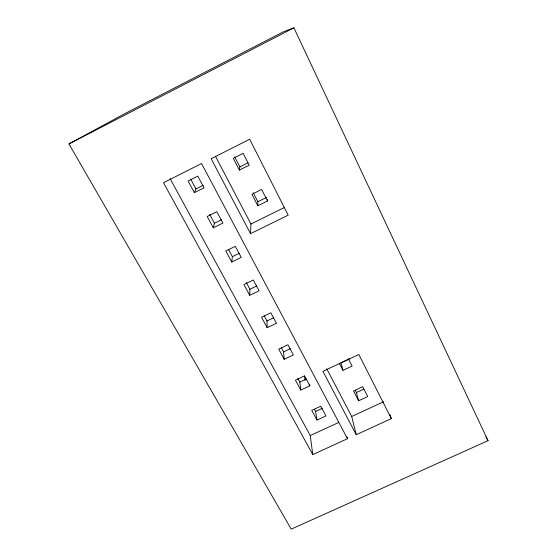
<?xml version="1.0" encoding="UTF-8"?>
<svg xmlns="http://www.w3.org/2000/svg" width="557" height="557" viewBox="0 0 557 557"><rect width="100%" height="100%" fill="white"/><g stroke="black" fill="none" stroke-linecap="round" stroke-linejoin="round"><path stroke-width="0.84" d="M267.437 199.406L267.527 200.986L257.835 205.777L257.856 201.725L253.219 192.75M249.696 295.301L243.917 284.578L253.31 280.018L259.061 290.775L249.696 295.301L249.905 289.243L246.278 282.496M250.539 233.655L211.138 158.696L249.689 139.257L288.178 215.155L250.539 233.655L250.942 224.005L215.587 156.475M231.747 262.006L225.808 250.991L235.312 246.333L241.216 257.383L231.747 262.006L232.394 256.673L228.53 249.494M239.392 170.108L233.286 158.299L243.124 153.356L249.188 165.199L239.392 170.108L239.872 166.891L234.713 156.9M213.31 227.806L207.204 216.485L216.812 211.716L222.884 223.072L213.31 227.806L214.41 223.239L209.655 214.389M194.358 192.652L204.036 187.806L197.798 176.137L188.085 181.018L194.358 192.652L195.946 188.9L203.214 185.258M68.95 143.929L124.315 113.913L283.36 31.819L293.915 27.85L488.05 440.678L291.214 529.15L68.95 143.929L293.915 27.85M239.872 166.891L247.956 162.839M214.41 223.239L221.421 219.771M257.856 201.725L266.573 197.408M250.942 224.005L284.355 207.538M232.394 256.673L239.322 253.282M249.905 289.243L256.763 285.922M267.172 327.718L261.546 317.274L270.841 312.818L276.432 323.29L267.172 327.718L266.97 320.978L273.752 317.727M284.195 359.293L278.716 349.121L287.906 344.762L293.358 354.962L284.195 359.293L283.604 351.906L290.315 348.724M309.615 384.246L309.852 385.827L300.787 390.067L299.819 382.06L306.461 378.948M349.197 358.924L340.995 362.767L342.938 370.363L352.108 366.074L348.417 358.875M316.954 420.055L311.746 410.391L320.748 406.213L325.922 415.905L316.954 420.055L315.631 411.47L322.204 408.427M358.659 400.768L353.598 390.972L362.698 386.746L367.731 396.577L358.659 400.768L356.383 392.581L363.763 389.155M347.115 437.036L347.491 438.707L312.769 454.616L310.27 435.56L338.649 422.484M389.942 414.624L391.348 418.62L356.222 434.711L351.697 416.469L383.613 401.764M485.892 436.918L488.05 440.678M312.769 454.616L163.493 182.717L201.557 163.528L347.491 438.707M170.031 178.512L310.27 435.56M300.787 390.067L295.44 380.153L304.54 375.884L309.852 385.827M190.654 179.055L195.946 188.9M264.22 315.868L266.97 320.978M281.306 347.638L283.604 351.906M297.807 378.321L299.819 382.06M314.454 409.284L315.631 411.47M356.222 434.711L322.914 371.338L358.84 354.51L391.348 418.62M326.701 368.734L351.697 416.469M257.835 205.777L251.896 194.289L261.623 189.464L267.527 200.986M339.227 363.185L342.938 370.363M355.241 390.36L356.383 392.581M304.498 376.024L305.083 380.306"/></g></svg>
